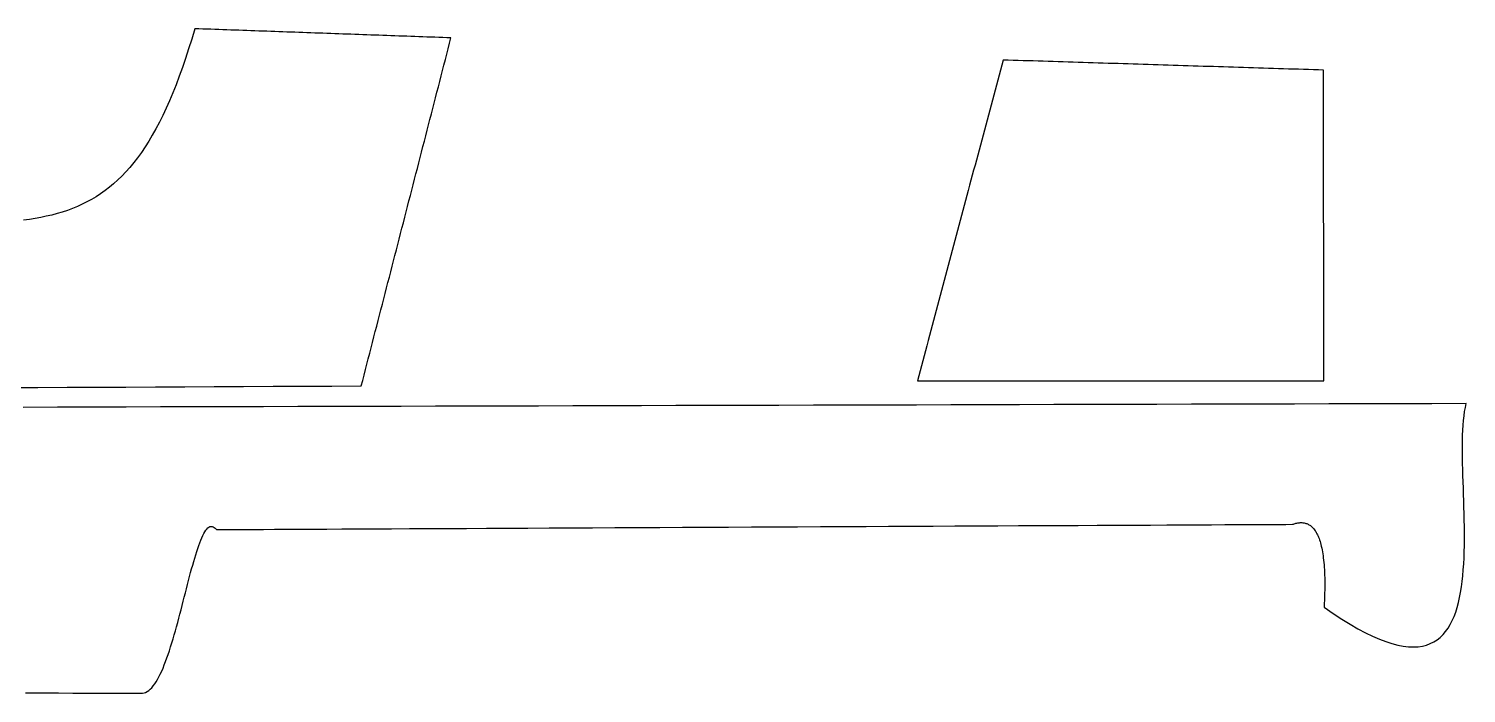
# Model space of a CAD drawing. Header units: metres. Extents: x 165 to 295, y -149 to -54.
# Drawn here: x 246.06 to 294.8, y -79.32 to -56.78 of the extents above; entities that cross this region are included whole.
import ezdxf

# ---------------------------------------------------------------- set-up
doc = ezdxf.new("R2010")
doc.units = ezdxf.units.M

msp = doc.modelspace()

# ---------------------------------------------------------------- linework, layer by layer
for points in [[(245.36654, -68.950586), (246.363998, -68.94576), (247.361456, -68.940934), (248.358914, -68.936108), (249.356372, -68.931282), (250.35383, -68.926456), (251.351288, -68.92163), (252.348746, -68.916804), (253.346204, -68.911978), (254.343662, -68.907152), (255.34112, -68.902326), (256.338578, -68.8975), (257.336036, -68.892674), (257.383534, -68.70827), (257.431032, -68.523866), (257.47853, -68.339462), (257.526028, -68.155058), (257.573526, -67.970654), (257.621024, -67.78625), (257.668522, -67.601846), (257.71602, -67.417442), (257.763518, -67.233038), (257.811016, -67.048634), (257.858514, -66.86423), (257.906012, -66.679826), (257.95351, -66.495422), (258.001008, -66.311018), (258.048506, -66.126614), (258.096004, -65.94221), (258.143502, -65.757806), (258.191, -65.573402), (258.238498, -65.388998), (258.285996, -65.204594), (258.333494, -65.02019), (258.380992, -64.835786), (258.42849, -64.651382), (258.475988, -64.466978), (258.523486, -64.282574), (258.570984, -64.09817), (258.618482, -63.913766), (258.66598, -63.729362), (258.713478, -63.544958), (258.760976, -63.360554), (258.808474, -63.17615), (258.855972, -62.991746), (258.90347, -62.807342), (258.950968, -62.622938), (258.998466, -62.438534), (259.045964, -62.25413), (259.093462, -62.069726), (259.14096, -61.885322), (259.188458, -61.700918), (259.235956, -61.516514), (259.283454, -61.33211), (259.330952, -61.147706), (259.37845, -60.963302), (259.425948, -60.778898), (259.473446, -60.594494), (259.520944, -60.41009), (259.568442, -60.225686), (259.61594, -60.041282), (259.663438, -59.856878), (259.710936, -59.672474), (259.758434, -59.48807), (259.805932, -59.303666), (259.85343, -59.119262), (259.900928, -58.934858), (259.948426, -58.750454), (259.995924, -58.56605), (260.043422, -58.381646), (260.09092, -58.197242), (260.138418, -58.012838), (260.185916, -57.828434), (260.233414, -57.64403), (260.280912, -57.459626), (260.32841, -57.275222), (260.375908, -57.090818), (260.240018, -57.085992), (260.104382, -57.081166), (259.968492, -57.07634), (259.832856, -57.071514), (259.696966, -57.066688), (259.56133, -57.061862), (259.425694, -57.057036), (259.290058, -57.05221), (259.154168, -57.047384), (259.018532, -57.042558), (258.882896, -57.037732), (258.74726, -57.032906), (258.61137, -57.02808), (258.475734, -57.023254), (258.340098, -57.018428), (258.204462, -57.013602), (258.068572, -57.008776), (257.932936, -57.00395), (257.7973, -56.999124), (257.661664, -56.994298), (257.526028, -56.989472), (257.390138, -56.984646), (257.254502, -56.97982), (257.118866, -56.974994), (256.98323, -56.970168), (256.84734, -56.965342), (256.711704, -56.960516), (256.576068, -56.95569), (256.440432, -56.950864), (256.304542, -56.946038), (256.168906, -56.941212), (256.03327, -56.936386), (255.897634, -56.93156), (255.761744, -56.926734), (255.626108, -56.921908), (255.490472, -56.917082), (255.354836, -56.912256), (255.218946, -56.90743), (255.08331, -56.902604), (254.947674, -56.897778), (254.812038, -56.892952), (254.676148, -56.888126), (254.540512, -56.8833), (254.404876, -56.878474), (254.26924, -56.873648), (254.13335, -56.868822), (253.997714, -56.863996), (253.862078, -56.85917), (253.726442, -56.854344), (253.590552, -56.849518), (253.454916, -56.844692), (253.31928, -56.839866), (253.183644, -56.83504), (253.048008, -56.830214), (252.912118, -56.825388), (252.776482, -56.820562), (252.640846, -56.815736), (252.50521, -56.81091), (252.36932, -56.806084), (252.233684, -56.801258), (252.098048, -56.796432), (251.962412, -56.791606), (251.826522, -56.78678), (251.690886, -56.781954)], [(251.688092, -56.785002), (251.584968, -57.13095), (251.480828, -57.464706), (251.375672, -57.786524), (251.2695, -58.096658), (251.162058, -58.395108), (251.053346, -58.682128), (250.94311, -58.958226), (250.831604, -59.223402), (250.718574, -59.47791), (250.60402, -59.72175), (250.487688, -59.95543), (250.369578, -60.17895), (250.24969, -60.392818), (250.128024, -60.597034), (250.004326, -60.791852), (249.87885, -60.977526), (249.751088, -61.15431), (249.621294, -61.322204), (249.489214, -61.481716), (249.354848, -61.632846), (249.218196, -61.775848), (249.079258, -61.910976), (248.93778, -62.038484), (248.793762, -62.158626), (248.64695, -62.271402), (248.497598, -62.37732), (248.345452, -62.47638), (248.190512, -62.568836), (248.032524, -62.654942), (247.871488, -62.734952), (247.707404, -62.80912), (247.540272, -62.877446), (247.369838, -62.940438), (247.196356, -62.998096), (247.019572, -63.050674), (246.839232, -63.098426), (246.655336, -63.141606), (246.467884, -63.180468), (246.276876, -63.215012), (246.082312, -63.245746), (245.883938, -63.27267)], [(279.098248, -57.84342), (279.052782, -58.013346), (279.007316, -58.183272), (278.96185, -58.353198), (278.916384, -58.523124), (278.870918, -58.69305), (278.825452, -58.862976), (278.779986, -59.032902), (278.73452, -59.202828), (278.689054, -59.372754), (278.643588, -59.54268), (278.598122, -59.712606), (278.552656, -59.882532), (278.50719, -60.052458), (278.461724, -60.222384), (278.416258, -60.39231), (278.370792, -60.562236), (278.325326, -60.732162), (278.27986, -60.902088), (278.234394, -61.072014), (278.188928, -61.24194), (278.143462, -61.411866), (278.097996, -61.581792), (278.05253, -61.751718), (278.007064, -61.921644), (277.961598, -62.09157), (277.916132, -62.261496), (277.870666, -62.431422), (277.8252, -62.601348), (277.779734, -62.771274), (277.734268, -62.9412), (277.688802, -63.111126), (277.643336, -63.281052), (277.59787, -63.450978), (277.552404, -63.620904), (277.506938, -63.79083), (277.461472, -63.960756), (277.416006, -64.130682), (277.37054, -64.300608), (277.325074, -64.470534), (277.279608, -64.64046), (277.234142, -64.810386), (277.188676, -64.980312), (277.14321, -65.150238), (277.097744, -65.320164), (277.052278, -65.49009), (277.006812, -65.660016), (276.961346, -65.829942), (276.91588, -65.999868), (276.870414, -66.169794), (276.824948, -66.33972), (276.779482, -66.509646), (276.734016, -66.679572), (276.68855, -66.849498), (276.643084, -67.019424), (276.597618, -67.18935), (276.552152, -67.359276), (276.506686, -67.529202), (276.46122, -67.699128), (276.415754, -67.869054), (276.370288, -68.03898), (276.324822, -68.208906), (276.279356, -68.378832), (276.23389, -68.548758), (276.188424, -68.718684), (276.403816, -68.718684), (276.619208, -68.718684), (276.8346, -68.718684), (277.049992, -68.718684), (277.265384, -68.718684), (277.480776, -68.718684), (277.696168, -68.718684), (277.91156, -68.718684), (278.126952, -68.718684), (278.342344, -68.718684), (278.557736, -68.718684), (278.773128, -68.718684), (278.98852, -68.718684), (279.203912, -68.718684), (279.419304, -68.718684), (279.634696, -68.718684), (279.850088, -68.718684), (280.06548, -68.718684), (280.280872, -68.718684), (280.496264, -68.718684), (280.711656, -68.718684), (280.927048, -68.718684), (281.14244, -68.718684), (281.357832, -68.718684), (281.573224, -68.718684), (281.788616, -68.718684), (282.004008, -68.718684), (282.2194, -68.718684), (282.434792, -68.718684), (282.650184, -68.718684), (282.865576, -68.718684), (283.080968, -68.718684), (283.29636, -68.718684), (283.511752, -68.718684), (283.727144, -68.718684), (283.942536, -68.718684), (284.157928, -68.718684), (284.37332, -68.718684), (284.588712, -68.718684), (284.804104, -68.718684), (285.019496, -68.718684), (285.234888, -68.718684), (285.45028, -68.718684), (285.665672, -68.718684), (285.881064, -68.718684), (286.096456, -68.718684), (286.311848, -68.718684), (286.52724, -68.718684), (286.742632, -68.718684), (286.958024, -68.718684), (287.173416, -68.718684), (287.388808, -68.718684), (287.6042, -68.718684), (287.819592, -68.718684), (288.034984, -68.718684), (288.250376, -68.718684), (288.465768, -68.718684), (288.68116, -68.718684), (288.896552, -68.718684), (289.111944, -68.718684), (289.327336, -68.718684), (289.542728, -68.718684), (289.75812, -68.718684), (289.973512, -68.718684), (289.973258, -68.554092), (289.973004, -68.3895), (289.97275, -68.224908), (289.972496, -68.060316), (289.972242, -67.895724), (289.971988, -67.731132), (289.971734, -67.56654), (289.97148, -67.401948), (289.971226, -67.237356), (289.970972, -67.072764), (289.970718, -66.908172), (289.970464, -66.74358), (289.97021, -66.578988), (289.969956, -66.414396), (289.969702, -66.249804), (289.969448, -66.085212), (289.969194, -65.92062), (289.96894, -65.756028), (289.968686, -65.591436), (289.968432, -65.426844), (289.968178, -65.262252), (289.967924, -65.09766), (289.96767, -64.933068), (289.967416, -64.768476), (289.967162, -64.603884), (289.966908, -64.439292), (289.966654, -64.2747), (289.9664, -64.110108), (289.966146, -63.945516), (289.965892, -63.780924), (289.965638, -63.616332), (289.965384, -63.45174), (289.96513, -63.287148), (289.964876, -63.122556), (289.964622, -62.957964), (289.964368, -62.793372), (289.964114, -62.62878), (289.96386, -62.464188), (289.963606, -62.299596), (289.963352, -62.135004), (289.963098, -61.970412), (289.962844, -61.80582), (289.96259, -61.641228), (289.962336, -61.476636), (289.962082, -61.312044), (289.961828, -61.147452), (289.961574, -60.98286), (289.96132, -60.818268), (289.961066, -60.653676), (289.960812, -60.489084), (289.960558, -60.324492), (289.960304, -60.1599), (289.96005, -59.995308), (289.959796, -59.830716), (289.959542, -59.666124), (289.959288, -59.501532), (289.959034, -59.33694), (289.95878, -59.172348), (289.958526, -59.007756), (289.958272, -58.843164), (289.958018, -58.678572), (289.957764, -58.51398), (289.95751, -58.349388), (289.957256, -58.184796), (289.787584, -58.179462), (289.617912, -58.174128), (289.44824, -58.168794), (289.278568, -58.16346), (289.108896, -58.158126), (288.939224, -58.152792), (288.769552, -58.147458), (288.59988, -58.142124), (288.430208, -58.13679), (288.260536, -58.131456), (288.090864, -58.126122), (287.921192, -58.120788), (287.75152, -58.115454), (287.581848, -58.11012), (287.412176, -58.104786), (287.242504, -58.099452), (287.072832, -58.094118), (286.90316, -58.088784), (286.733488, -58.08345), (286.563816, -58.078116), (286.394144, -58.072782), (286.224472, -58.067448), (286.0548, -58.062114), (285.885128, -58.05678), (285.715456, -58.051446), (285.545784, -58.046112), (285.376112, -58.040778), (285.20644, -58.035444), (285.036768, -58.03011), (284.867096, -58.024776), (284.697424, -58.019442), (284.527752, -58.014108), (284.35808, -58.008774), (284.188408, -58.00344), (284.018736, -57.998106), (283.849064, -57.992772), (283.679392, -57.987438), (283.50972, -57.982104), (283.340048, -57.97677), (283.170376, -57.971436), (283.000704, -57.966102), (282.831032, -57.960768), (282.66136, -57.955434), (282.491688, -57.9501), (282.322016, -57.944766), (282.152344, -57.939432), (281.982672, -57.934098), (281.813, -57.928764), (281.643328, -57.92343), (281.473656, -57.918096), (281.303984, -57.912762), (281.134312, -57.907428), (280.96464, -57.902094), (280.794968, -57.89676), (280.625296, -57.891426), (280.455624, -57.886092), (280.285952, -57.880758), (280.11628, -57.875424), (279.946608, -57.87009), (279.776936, -57.864756), (279.607264, -57.859422), (279.437592, -57.854088), (279.26792, -57.848754), (279.098248, -57.84342)], [(245.95328, -79.300578), (246.52986, -79.303118), (247.0658, -79.305404), (247.559576, -79.307436), (248.009664, -79.309468), (248.414794, -79.311246), (248.773188, -79.31277), (249.083576, -79.31404), (249.344434, -79.315056), (249.359166, -79.315056), (249.373644, -79.315056), (249.387868, -79.315056), (249.401838, -79.315056), (249.415554, -79.315056), (249.429016, -79.315056), (249.442224, -79.315056), (249.455178, -79.315056), (249.467878, -79.315056), (249.480324, -79.315056), (249.49277, -79.315056), (249.504962, -79.315056), (249.5169, -79.315056), (249.528584, -79.315056), (249.540014, -79.315056), (249.55119, -79.315056), (249.562112, -79.315056), (249.57278, -79.315056), (249.583448, -79.315056), (249.593862, -79.315056), (249.604022, -79.315056), (249.613928, -79.315056), (249.62358, -79.315056), (249.632978, -79.315056), (249.642376, -79.315056), (249.65152, -79.315056), (249.66041, -79.315056), (249.669046, -79.315056), (249.677428, -79.315056), (249.68581, -79.315056), (249.693938, -79.315056), (249.701812, -79.315056), (249.709432, -79.315056), (249.717052, -79.315056), (249.724418, -79.315056), (249.73153, -79.315056), (249.738388, -79.315056), (249.745246, -79.315056), (249.75185, -79.315056), (249.7582, -79.315056), (249.764296, -79.315056), (249.770392, -79.315056), (249.776234, -79.315056), (249.781822, -79.315056), (249.787156, -79.315056), (249.79249, -79.315056), (249.79757, -79.315056), (249.802396, -79.315056), (249.807222, -79.315056), (249.811794, -79.315056), (249.816112, -79.315056), (249.820176, -79.315056), (249.82424, -79.315056), (249.82805, -79.315056), (249.831606, -79.315056), (249.835162, -79.315056), (249.838464, -79.315056), (249.841766, -79.315056), (249.844814, -79.315056), (249.847608, -79.315056), (249.850402, -79.315056), (249.852942, -79.315056), (249.855228, -79.315056), (249.857514, -79.315056), (249.913648, -79.315818), (249.968766, -79.306928), (250.023122, -79.28864), (250.076462, -79.261208), (250.12904, -79.22514), (250.180856, -79.18069), (250.231656, -79.128366), (250.281694, -79.068422), (250.33097, -79.001112), (250.379484, -78.92669), (250.427236, -78.845664), (250.47448, -78.758288), (250.520962, -78.66507), (250.566682, -78.56601), (250.611894, -78.461616), (250.656344, -78.352396), (250.700286, -78.23835), (250.743466, -78.119986), (250.786138, -77.997812), (250.828302, -77.871828), (250.869958, -77.742542), (250.911106, -77.610208), (250.951746, -77.475334), (250.991878, -77.338174), (251.031502, -77.198982), (251.070618, -77.058012), (251.10948, -76.915772), (251.147834, -76.772516), (251.18568, -76.628498), (251.223272, -76.484226), (251.26061, -76.339954), (251.29744, -76.195936), (251.334016, -76.05268), (251.370338, -75.91044), (251.406406, -75.76947), (251.44222, -75.630278), (251.47778, -75.493118), (251.513086, -75.358244), (251.548138, -75.226164), (251.58319, -75.096878), (251.617988, -74.971148), (251.652786, -74.848974), (251.68733, -74.730864), (251.721874, -74.617072), (251.756164, -74.507852), (251.790454, -74.403712), (251.824744, -74.304906), (251.859034, -74.211688), (251.893324, -74.124566), (251.927614, -74.043794), (251.961904, -73.969626), (251.996194, -73.90257), (252.030738, -73.84288), (252.065282, -73.79081), (252.099826, -73.746614), (252.134624, -73.7108), (252.169676, -73.683622), (252.204728, -73.665588), (252.240034, -73.656952), (252.275594, -73.657968), (252.311408, -73.66889), (252.347476, -73.690226), (252.383798, -73.72223), (252.420374, -73.765156), (252.53569, -73.764648), (252.690884, -73.763886), (252.884686, -73.76287), (253.115826, -73.761854), (253.383288, -73.760584), (253.685548, -73.75906), (254.02159, -73.757282), (254.390144, -73.755504), (254.78994, -73.753472), (255.219708, -73.75144), (255.678432, -73.749154), (256.164588, -73.746868), (256.67716, -73.744328), (257.214878, -73.741788), (257.776472, -73.738994), (258.360672, -73.7362), (258.966208, -73.733152), (259.592064, -73.730104), (260.236716, -73.727056), (260.899148, -73.723754), (261.57809, -73.720452), (262.272272, -73.71715), (262.980424, -73.713594), (263.70153, -73.710038), (264.434066, -73.706482), (265.177016, -73.702926), (265.92911, -73.69937), (266.689078, -73.69556), (267.45565, -73.69175), (268.227556, -73.68794), (269.00378, -73.68413), (269.782798, -73.68032), (270.563594, -73.67651), (271.344898, -73.6727), (272.12544, -73.66889), (272.90395, -73.66508), (273.679158, -73.66127), (274.450048, -73.65746), (275.21535, -73.65365), (275.973794, -73.64984), (276.72411, -73.646284), (277.465028, -73.642728), (278.195278, -73.639172), (278.913844, -73.635616), (279.619202, -73.632314), (280.310336, -73.629012), (280.985976, -73.62571), (281.644852, -73.622408), (282.285694, -73.61936), (282.907486, -73.616312), (283.508704, -73.613518), (284.088332, -73.610724), (284.6451, -73.60793), (285.177738, -73.60539), (285.684976, -73.60285), (286.165798, -73.600564), (286.61868, -73.598278), (287.042606, -73.596246), (287.436306, -73.594214), (287.79851, -73.592436), (288.127948, -73.590912), (288.42335, -73.589388), (288.683446, -73.588118), (288.90722, -73.587102), (288.936938, -73.576688), (288.966656, -73.56729), (288.99612, -73.558908), (289.025584, -73.551542), (289.054794, -73.545192), (289.084004, -73.539858), (289.11296, -73.53554), (289.141662, -73.532492), (289.17011, -73.530714), (289.198304, -73.529952), (289.226498, -73.53046), (289.254438, -73.532492), (289.282124, -73.535794), (289.309302, -73.540366), (289.336226, -73.546462), (289.362896, -73.554082), (289.389312, -73.563226), (289.41522, -73.573894), (289.440874, -73.586086), (289.466274, -73.599802), (289.491166, -73.615296), (289.51555, -73.632314), (289.53968, -73.65111), (289.563302, -73.671684), (289.586416, -73.694036), (289.609276, -73.71842), (289.631628, -73.744582), (289.653472, -73.772776), (289.674808, -73.802748), (289.695636, -73.834752), (289.715956, -73.868788), (289.735768, -73.90511), (289.754818, -73.943464), (289.77336, -73.98385), (289.791394, -74.026522), (289.808666, -74.07148), (289.82543, -74.118724), (289.841432, -74.168254), (289.856672, -74.22007), (289.871404, -74.274426), (289.885374, -74.331068), (289.898582, -74.39025), (289.911028, -74.451972), (289.922966, -74.516234), (289.934142, -74.583036), (289.944556, -74.652632), (289.953954, -74.724768), (289.96259, -74.799698), (289.970464, -74.877422), (289.977576, -74.95794), (289.983672, -75.041252), (289.989006, -75.127358), (289.993578, -75.216258), (289.997134, -75.308206), (289.999674, -75.403202), (290.001452, -75.501246), (290.002214, -75.602338), (290.002214, -75.706478), (290.001198, -75.813666), (289.999166, -75.924156), (289.996118, -76.037694), (289.992054, -76.154534), (289.986974, -76.274676), (289.980878, -76.39812), (290.28644, -76.60894), (290.578794, -76.800202), (290.858448, -76.972414), (291.125402, -77.126084), (291.380164, -77.261466), (291.622734, -77.379068), (291.85362, -77.479398), (292.073076, -77.562964), (292.281356, -77.630274), (292.478714, -77.681582), (292.665404, -77.717396), (292.841934, -77.738224), (293.008304, -77.744574), (293.165022, -77.736954), (293.312088, -77.715618), (293.45001, -77.681074), (293.579042, -77.63383), (293.699438, -77.574394), (293.811452, -77.503274), (293.915592, -77.420724), (294.011858, -77.327252), (294.100504, -77.223366), (294.182038, -77.109574), (294.256714, -76.98613), (294.324532, -76.853796), (294.386, -76.712826), (294.441372, -76.563728), (294.490902, -76.40701), (294.535098, -76.242926), (294.57396, -76.071984), (294.607996, -75.894946), (294.637206, -75.711812), (294.662098, -75.523344), (294.682926, -75.33005), (294.699944, -75.132184), (294.713406, -74.930254), (294.723566, -74.724768), (294.730678, -74.516234), (294.73525, -74.304906), (294.737282, -74.091546), (294.737282, -73.876408), (294.735504, -73.66), (294.731948, -73.442576), (294.727122, -73.224898), (294.72128, -73.00722), (294.71493, -72.79005), (294.708072, -72.573896), (294.70096, -72.359266), (294.694102, -72.146414), (294.687752, -71.935848), (294.68191, -71.72833), (294.677084, -71.52386), (294.673528, -71.3232), (294.671496, -71.126858), (294.671496, -70.935088), (294.673528, -70.748398), (294.677846, -70.567296), (294.684958, -70.392036), (294.695118, -70.22338), (294.708326, -70.061582), (294.72509, -69.90715), (294.745664, -69.760592), (294.770556, -69.622416), (294.799766, -69.492876), (293.634668, -69.495924), (292.46957, -69.498972), (291.304472, -69.50202), (290.139374, -69.505068), (288.974276, -69.508116), (287.809178, -69.511164), (286.64408, -69.514212), (285.478982, -69.51726), (284.313884, -69.520308), (283.148786, -69.523356), (281.983688, -69.526404), (280.81859, -69.529452), (279.653492, -69.5325), (278.488394, -69.535548), (277.323296, -69.538596), (276.158198, -69.541644), (274.9931, -69.544692), (273.828002, -69.54774), (272.662904, -69.550788), (271.497806, -69.553836), (270.332708, -69.556884), (269.16761, -69.559932), (268.002512, -69.56298), (266.837414, -69.566028), (265.672316, -69.569076), (264.507218, -69.572124), (263.34212, -69.575172), (262.177022, -69.57822), (261.011924, -69.581268), (259.846826, -69.584316), (258.681728, -69.587364), (257.51663, -69.590412), (256.351532, -69.59346), (255.186434, -69.596508), (254.021336, -69.599556), (252.856238, -69.602604), (251.69114, -69.605652), (250.526042, -69.6087), (249.360944, -69.611748), (248.195846, -69.614796), (247.030748, -69.617844), (245.86565, -69.620892)]]:
    msp.add_lwpolyline(points)

doc.saveas('drawing.dxf')
